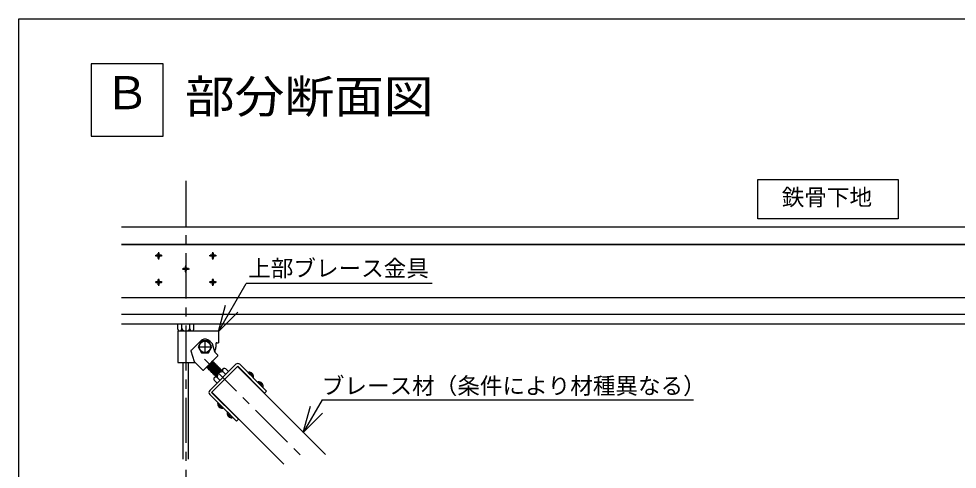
# Model space of a CAD drawing. Units: millimetres on the paper. Extents: x -203 to 207, y -139 to 146.
# Drawn here: x -63.3 to 40.6, y -59.3 to -9.4 of the extents above; entities that cross this region are included whole.
import ezdxf
from ezdxf.enums import TextEntityAlignment as Align

# ---------------------------------------------------------------- set-up
doc = ezdxf.new("R2010")
doc.units = ezdxf.units.MM
doc.linetypes.add('CHAIN1', pattern=[8, 5, -1, 1, -1])
doc.layers.add('F-1_レイアウト', color=134, linetype='Continuous')
doc.styles.add('ＭＳ ゴシック', font='')
doc.styles.get('ＭＳ ゴシック').set_extended_font_data('MS Gothic')

msp = doc.modelspace()

# ---------------------------------------------------------------- linework, layer by layer
at = {"layer": 'F-1_レイアウト'}
for p, q in [((-63.294, -9.45), (206.706, -9.45)), ((-63.294, -121.039), (-63.294, -9.45)), ((-51.917, -32.468), (200.409, -32.468)), ((-51.917, -34.409), (200.409, -34.409)), ((-51.917, -34.454), (200.409, -34.454)), ((-47.802, -36.082), (-47.802, -35.282)), ((-41.802, -36.082), (-41.802, -35.282)), ((-47.402, -35.682), (-48.202, -35.682)), ((-47.952, -35.632), (-48.098, -35.632)), ((-47.952, -35.732), (-48.098, -35.732)), ((-47.852, -35.532), (-47.852, -35.387)), ((-47.852, -35.978), (-47.852, -35.832)), ((-47.752, -35.532), (-47.752, -35.387)), ((-47.752, -35.978), (-47.752, -35.832)), ((-47.506, -35.632), (-47.652, -35.632)), ((-47.506, -35.732), (-47.652, -35.732)), ((-41.402, -35.682), (-42.202, -35.682)), ((-41.952, -35.632), (-42.098, -35.632)), ((-41.952, -35.732), (-42.098, -35.732)), ((-41.852, -35.532), (-41.852, -35.387)), ((-41.852, -35.978), (-41.852, -35.832)), ((-41.752, -35.532), (-41.752, -35.387)), ((-41.752, -35.978), (-41.752, -35.832)), ((-41.506, -35.632), (-41.652, -35.632)), ((-41.506, -35.732), (-41.652, -35.732)), ((-44.401, -37.153), (-45.201, -37.153)), ((-44.951, -37.103), (-45.096, -37.103)), ((-44.951, -37.203), (-45.096, -37.203)), ((-44.851, -37.003), (-44.851, -36.858)), ((-44.851, -37.449), (-44.851, -37.303)), ((-44.801, -37.553), (-44.801, -36.753)), ((-44.801, -37.553), (-44.801, -36.753)), ((-44.751, -37.003), (-44.751, -36.858)), ((-44.751, -37.449), (-44.751, -37.303)), ((-44.505, -37.103), (-44.651, -37.103)), ((-44.505, -37.203), (-44.651, -37.203)), ((-47.852, -38.474), (-47.852, -38.328)), ((-47.802, -39.024), (-47.802, -38.224)), ((-47.752, -38.474), (-47.752, -38.328)), ((-41.852, -38.474), (-41.852, -38.328)), ((-41.802, -39.024), (-41.802, -38.224)), ((-41.752, -38.474), (-41.752, -38.328)), ((-47.402, -38.624), (-48.202, -38.624)), ((-47.952, -38.574), (-48.098, -38.574)), ((-47.952, -38.674), (-48.098, -38.674)), ((-47.852, -38.92), (-47.852, -38.774)), ((-47.752, -38.92), (-47.752, -38.774)), ((-47.506, -38.574), (-47.652, -38.574)), ((-47.506, -38.674), (-47.652, -38.674)), ((-41.402, -38.624), (-42.202, -38.624)), ((-41.952, -38.574), (-42.098, -38.574)), ((-41.952, -38.674), (-42.098, -38.674)), ((-41.852, -38.92), (-41.852, -38.774)), ((-41.752, -38.92), (-41.752, -38.774)), ((-41.506, -38.574), (-41.652, -38.574)), ((-41.506, -38.674), (-41.652, -38.674)), ((-41.181, -44.063), (-38.122, -38.765)), ((-17.521, -38.765), (-38.122, -38.765)), ((-51.917, -40.293), (200.409, -40.293)), ((-41.181, -44.063), (-40.404, -41.165)), ((-51.917, -42.156), (200.409, -42.156)), ((-41.181, -44.063), (-39.059, -41.942)), ((-51.917, -43.213), (200.409, -43.213)), ((-45.701, -43.811), (-45.701, -43.213)), ((-45.251, -43.763), (-45.251, -43.213)), ((-44.351, -43.763), (-44.351, -43.213)), ((-43.901, -43.811), (-43.901, -43.213)), ((-45.681, -44.013), (-41.231, -44.013)), ((-45.681, -44.013), (-45.681, -47.513)), ((-45.476, -44.013), (-44.126, -44.013)), ((-41.181, -44.063), (-41.181, -45.313)), ((-44.215, -46.166), (-43.065, -45.016)), ((-43.056, -45.113), (-43.431, -45.763)), ((-42.305, -45.113), (-43.056, -45.113)), ((-42.681, -45.063), (-42.681, -46.463)), ((-41.93, -45.763), (-42.305, -45.113)), ((-42.087, -45.169), (-41.911, -45.345)), ((-41.599, -46.315), (-41.86, -45.43)), ((-41.481, -45.413), (-41.481, -45.813)), ((-41.381, -45.313), (-41.181, -45.313)), ((-44.228, -46.216), (-43.886, -47.377)), ((-43.431, -45.763), (-43.056, -46.413)), ((-43.381, -45.763), (-41.981, -45.763)), ((-43.056, -46.413), (-42.305, -46.413)), ((-42.305, -46.413), (-41.93, -45.763)), ((-41.593, -46.334), (-41.581, -46.313)), ((-41.549, -46.4), (-41.266, -46.682)), ((-45.681, -47.513), (-43.759, -47.513)), ((-45.101, -58.213), (-45.101, -47.513)), ((-44.501, -58.213), (-44.501, -47.513)), ((-43.874, -47.399), (-42.928, -48.344)), ((-42.857, -48.344), (-41.266, -46.753)), ((-41.754, -47.411), (-42.405, -48.146)), ((-41.839, -47.411), (-42.405, -48.061)), ((-42.32, -48.146), (-41.754, -47.496)), ((-42.235, -48.231), (-41.669, -47.58)), ((-39.256, -47.703), (-42.155, -50.602)), ((-42.15, -48.316), (-41.585, -47.665)), ((-42.065, -48.401), (-41.5, -47.75)), ((-41.839, -47.326), (-41.839, -47.411)), ((-41.839, -47.411), (-41.754, -47.411)), ((-41.754, -47.411), (-41.754, -47.496)), ((-41.754, -47.496), (-41.669, -47.496)), ((-41.669, -47.496), (-41.669, -47.58)), ((-41.669, -47.58), (-41.585, -47.58)), ((-41.585, -47.58), (-41.585, -47.665)), ((-41.585, -47.665), (-41.5, -47.665)), ((-41.5, -47.665), (-41.5, -47.75)), ((-41.5, -47.75), (-41.415, -47.75)), ((-41.415, -47.75), (-41.415, -47.835)), ((-38.832, -47.703), (-35.862, -50.673)), ((-42.49, -47.976), (-42.49, -48.061)), ((-42.405, -48.061), (-42.405, -48.146)), ((-42.405, -48.146), (-42.32, -48.146)), ((-42.32, -48.146), (-42.32, -48.231)), ((-42.235, -48.231), (-42.235, -48.316)), ((-42.15, -48.316), (-42.15, -48.401)), ((-42.065, -48.401), (-42.065, -48.486)), ((-41.981, -48.486), (-41.415, -47.835)), ((-41.981, -48.486), (-41.981, -48.57)), ((-39.044, -47.915), (-41.943, -50.814)), ((-41.896, -48.57), (-41.33, -47.92)), ((-41.896, -48.57), (-41.896, -48.655)), ((-41.811, -48.655), (-41.245, -48.005)), ((-41.811, -48.655), (-41.811, -48.74)), ((-41.726, -48.74), (-41.16, -48.09)), ((-41.726, -48.74), (-41.726, -48.825)), ((-41.643, -49.17), (-40.688, -48.216)), ((-41.641, -48.825), (-41.076, -48.174)), ((-41.641, -48.825), (-41.641, -48.91)), ((-41.556, -48.91), (-40.991, -48.259)), ((-41.471, -48.995), (-40.906, -48.344)), ((-41.415, -47.835), (-41.33, -47.835)), ((-41.33, -47.835), (-41.33, -47.92)), ((-41.33, -47.92), (-41.245, -47.92)), ((-41.245, -47.92), (-41.245, -48.005)), ((-41.245, -48.005), (-41.16, -48.005)), ((-41.16, -48.005), (-41.16, -48.09)), ((-41.16, -48.09), (-41.076, -48.09)), ((-41.076, -48.09), (-41.076, -48.174)), ((-41.076, -48.174), (-40.991, -48.174)), ((-40.991, -48.174), (-40.991, -48.259)), ((-40.991, -48.259), (-40.906, -48.259)), ((-40.906, -48.259), (-40.906, -48.344)), ((-40.906, -48.344), (-40.821, -48.344)), ((-40.821, -48.344), (-40.855, -48.382)), ((-40.821, -48.344), (-40.821, -48.349)), ((-40.67, -48.551), (-40.387, -48.834)), ((-40.386, -48.2), (-40.069, -48.516)), ((-39.079, -47.95), (-29.347, -57.683)), ((-39.044, -47.915), (-36.074, -50.885)), ((-37.354, -49.18), (-37.904, -48.631)), ((-37.61, -48.802), (-37.563, -48.754)), ((-41.658, -49.472), (-41.342, -49.789)), ((-41.556, -48.91), (-41.556, -48.995)), ((-41.471, -48.995), (-41.471, -48.999)), ((-41.307, -49.188), (-41.024, -49.471)), ((-37.525, -48.886), (-37.478, -48.839)), ((-36.294, -50.241), (-36.843, -49.691)), ((-36.549, -49.862), (-36.502, -49.815)), ((-41.943, -50.814), (-38.973, -53.784)), ((-41.908, -50.779), (-33.943, -58.744)), ((-36.465, -49.947), (-36.417, -49.9)), ((-35.862, -50.673), (-36.074, -50.885)), ((-42.155, -51.026), (-39.185, -53.996)), ((-29.705, -51.624), (11.404, -51.624)), ((-40.678, -52.504), (-41.227, -51.954)), ((-41.056, -52.248), (-41.104, -52.295)), ((-40.972, -52.333), (-41.019, -52.38)), ((-39.617, -53.564), (-40.167, -53.015)), ((-39.996, -53.309), (-40.043, -53.356)), ((-39.911, -53.393), (-39.959, -53.441)), ((-38.973, -53.784), (-39.185, -53.996)), ((-31.792, -55.238), (-29.67, -53.117))]:
    msp.add_line(p, q, dxfattribs=at)
at = {"layer": 'F-1_レイアウト', "color": 2, "linetype": 'CHAIN1'}
for p, q in [((-44.801, -27.401), (-44.801, -105.002)), ((-42.733, -47.125), (-31.645, -58.213))]:
    msp.add_line(p, q, dxfattribs=at)
at = {"layer": 'F-1_レイアウト'}
for points in [[(-55.294, -22.45), (-47.294, -22.45), (-47.294, -14.45), (-55.294, -14.45)], [(18.54, -27.247), (34.072, -27.247), (34.072, -31.601), (18.54, -31.601)]]:
    msp.add_lwpolyline(points, close=True, dxfattribs=at)
for points in [[(-41.839, -47.326), (-42.49, -48.061), (-42.405, -48.061)], [(-41.669, -47.496), (-42.32, -48.231), (-42.235, -48.231)], [(-41.585, -47.58), (-42.235, -48.316), (-42.15, -48.316)], [(-41.5, -47.665), (-42.15, -48.401), (-42.065, -48.401)], [(-41.415, -47.75), (-42.065, -48.486), (-41.981, -48.486)], [(-41.33, -47.835), (-41.981, -48.57), (-41.896, -48.57)], [(-41.245, -47.92), (-41.896, -48.655), (-41.811, -48.655)], [(-41.16, -48.005), (-41.811, -48.74), (-41.726, -48.74)], [(-41.076, -48.09), (-41.726, -48.825), (-41.641, -48.825)], [(-40.991, -48.174), (-41.641, -48.91), (-41.556, -48.91)], [(-40.906, -48.259), (-41.556, -48.995), (-41.471, -48.995)], [(-29.705, -51.624), (-31.792, -55.238), (-31.015, -52.34)]]:
    msp.add_lwpolyline(points, dxfattribs=at)
msp.add_circle((-42.681, -45.763), 0.63, dxfattribs=at)
for centre, radius, start, end in [((-47.802, -35.682), 0.3, 170.40593, 189.59407), ((-47.952, -35.532), 0.1, 270, 0), ((-47.952, -35.832), 0.1, 0, 90), ((-47.802, -35.682), 0.3, 80.40593, 99.59407), ((-47.802, -35.682), 0.3, 260.40593, 279.59407), ((-47.652, -35.532), 0.1, 180, 270), ((-47.652, -35.832), 0.1, 90, 180), ((-47.802, -35.682), 0.3, 350.40593, 9.59407), ((-41.802, -35.682), 0.3, 170.40593, 189.59407), ((-41.952, -35.532), 0.1, 270, 0), ((-41.952, -35.832), 0.1, 0, 90), ((-41.802, -35.682), 0.3, 80.40593, 99.59407), ((-41.802, -35.682), 0.3, 260.40593, 279.59407), ((-41.652, -35.532), 0.1, 180, 270), ((-41.652, -35.832), 0.1, 90, 180), ((-41.802, -35.682), 0.3, 350.40593, 9.59407), ((-44.801, -37.153), 0.3, 170.40593, 189.59407), ((-44.951, -37.003), 0.1, 270, 0), ((-44.951, -37.303), 0.1, 0, 90), ((-44.801, -37.153), 0.3, 80.40593, 99.59407), ((-44.651, -37.003), 0.1, 180, 270), ((-44.651, -37.303), 0.1, 90, 180), ((-44.801, -37.153), 0.3, 350.40593, 9.59407), ((-47.802, -38.624), 0.3, 80.40593, 99.59407), ((-44.801, -37.153), 0.3, 260.40593, 279.59407), ((-41.802, -38.624), 0.3, 80.40593, 99.59407), ((-47.802, -38.624), 0.3, 170.40593, 189.59407), ((-47.952, -38.474), 0.1, 270, 0), ((-47.952, -38.774), 0.1, 0, 90), ((-47.802, -38.624), 0.3, 260.40593, 279.59407), ((-47.652, -38.474), 0.1, 180, 270), ((-47.652, -38.774), 0.1, 90, 180), ((-47.802, -38.624), 0.3, 350.40593, 9.59407), ((-41.802, -38.624), 0.3, 170.40593, 189.59407), ((-41.952, -38.474), 0.1, 270, 0), ((-41.952, -38.774), 0.1, 0, 90), ((-41.802, -38.624), 0.3, 260.40593, 279.59407), ((-41.652, -38.474), 0.1, 180, 270), ((-41.652, -38.774), 0.1, 90, 180), ((-41.802, -38.624), 0.3, 350.40593, 9.59407), ((-45.476, -43.787), 0.226, 186.02525, 6.02561), ((-44.801, -43.483), 0.53, 211.89079, 328.10922), ((-44.126, -43.787), 0.226, 173.97441, 353.97475), ((-41.231, -44.063), 0.05, 0, 90), ((-42.681, -45.763), 0.84, 45, 117.24721), ((-42.052, -45.487), 0.2, 16.43416, 45), ((-41.381, -45.413), 0.1, 90, 180), ((-44.18, -46.202), 0.05, 135, 196.38954), ((-41.407, -46.259), 0.2, 196.43416, 225), ((-43.118, -45.746), 1.638, 339.73705, 357.64309), ((-41.302, -46.718), 0.05, 315, 45), ((-43.838, -47.363), 0.05, 196.38954, 225), ((-39.044, -47.915), 0.3, 45, 135), ((-42.893, -48.309), 0.05, 225, 315), ((-40.79, -49.068), 0.53, 76.89078, 193.10921), ((-40.528, -48.376), 0.226, 51.02525, 231.02559), ((-37.895, -48.624), 0.0117, 134.01915, 216.81377), ((-37.812, -48.706), 0.128, 98.98254, 135.17889), ((-37.802, -49.078), 0.5, 45.00005, 93.47098), ((-37.725, -48.609), 0.0431, 139.13432, 229.51186), ((-37.896, -49.172), 0.55, 53.33444, 74.92363), ((-37.542, -48.819), 0.0699, 165.81576, 284.18434), ((-37.602, -48.751), 0.0394, 355.11562, 29.64836), ((-37.802, -49.078), 0.5, 356.52101, 45.00005), ((-41.483, -49.33), 0.226, 38.97439, 218.97475), ((-37.474, -48.878), 0.0394, 60.35175, 94.89621), ((-37.896, -49.172), 0.55, 15.07422, 36.66631), ((-37.332, -49.001), 0.0431, 220.52147, 310.86638), ((-37.347, -49.171), 0.0117, 233.61571, 315.97989), ((-37.43, -49.088), 0.128, 314.91063, 350.99127), ((-36.834, -49.684), 0.0117, 134.01915, 216.81377), ((-36.751, -49.767), 0.128, 98.98254, 135.17889), ((-36.741, -50.139), 0.5, 45.00005, 93.47098), ((-36.664, -49.669), 0.0431, 139.13432, 229.51186), ((-36.835, -50.233), 0.55, 53.33444, 74.92363), ((-36.482, -49.879), 0.0699, 165.81576, 284.18434), ((-36.541, -49.811), 0.0394, 355.11562, 29.64836), ((-36.741, -50.139), 0.5, 356.52101, 45.00005), ((-41.943, -50.814), 0.3, 135, 225), ((-36.414, -49.939), 0.0394, 60.35175, 94.89621), ((-36.835, -50.233), 0.55, 15.07422, 36.66631), ((-36.272, -50.062), 0.0431, 220.52147, 310.86638), ((-36.287, -50.232), 0.0117, 233.61571, 315.97989), ((-36.369, -50.149), 0.128, 314.91063, 350.99127), ((-40.78, -52.056), 0.5, 176.52902, 224.99995), ((-41.152, -52.046), 0.128, 134.82111, 171.01746), ((-41.25, -52.133), 0.0431, 40.48814, 130.86568), ((-41.234, -51.963), 0.0117, 53.18623, 135.98085), ((-40.686, -51.962), 0.55, 195.07637, 216.66556), ((-40.78, -52.056), 0.5, 224.99995, 273.47899), ((-41.107, -52.256), 0.0394, 240.35164, 274.88438), ((-41.039, -52.316), 0.0699, 345.81566, 104.18424), ((-40.98, -52.384), 0.0394, 175.10379, 209.64825), ((-40.686, -51.962), 0.55, 233.33369, 254.92578), ((-40.857, -52.526), 0.0431, 319.13362, 49.47853), ((-40.77, -52.428), 0.128, 279.00873, 315.08937), ((-40.687, -52.511), 0.0117, 314.02011, 36.38429), ((-39.719, -53.117), 0.5, 176.52902, 224.99995), ((-40.091, -53.107), 0.128, 134.82111, 171.01746), ((-40.189, -53.194), 0.0431, 40.48814, 130.86568), ((-40.174, -53.024), 0.0117, 53.18623, 135.98085), ((-39.625, -53.023), 0.55, 195.07637, 216.66556), ((-39.719, -53.117), 0.5, 224.99995, 273.47899), ((-40.047, -53.317), 0.0394, 240.35164, 274.88438), ((-39.979, -53.376), 0.0699, 345.81566, 104.18424), ((-39.919, -53.444), 0.0394, 175.10379, 209.64825), ((-39.625, -53.023), 0.55, 233.33369, 254.92578), ((-39.796, -53.586), 0.0431, 319.13362, 49.47853), ((-39.709, -53.489), 0.128, 279.00873, 315.08937), ((-39.626, -53.571), 0.0117, 314.02011, 36.38429)]:
    msp.add_arc(centre, radius, start, end, dxfattribs=at)

# ---------------------------------------------------------------- texts
at = {"layer": 'F-1_レイアウト', "style": 'ＭＳ ゴシック'}
for s, height, p in [('Ｂ', 3.666, (-53.823, -20.567)), ('鉄骨下地', 1.833, (21.173, -30.67)), ('上部ブレース金具', 1.833, (-37.895, -38.533)), ('ブレース材（条件により材種異なる）', 1.833, (-29.746, -51.546))]:
    msp.add_text(s, height=height, dxfattribs=at).set_placement(p, align=Align.BOTTOM_LEFT)
at = {"layer": 'F-1_レイアウト', "style": 'ＭＳ ゴシック', "width": 1.1}
msp.add_text('部分断面図', height=3.666, dxfattribs=at).set_placement((-44.89, -20.981), align=Align.BOTTOM_LEFT)

doc.saveas('drawing.dxf')
